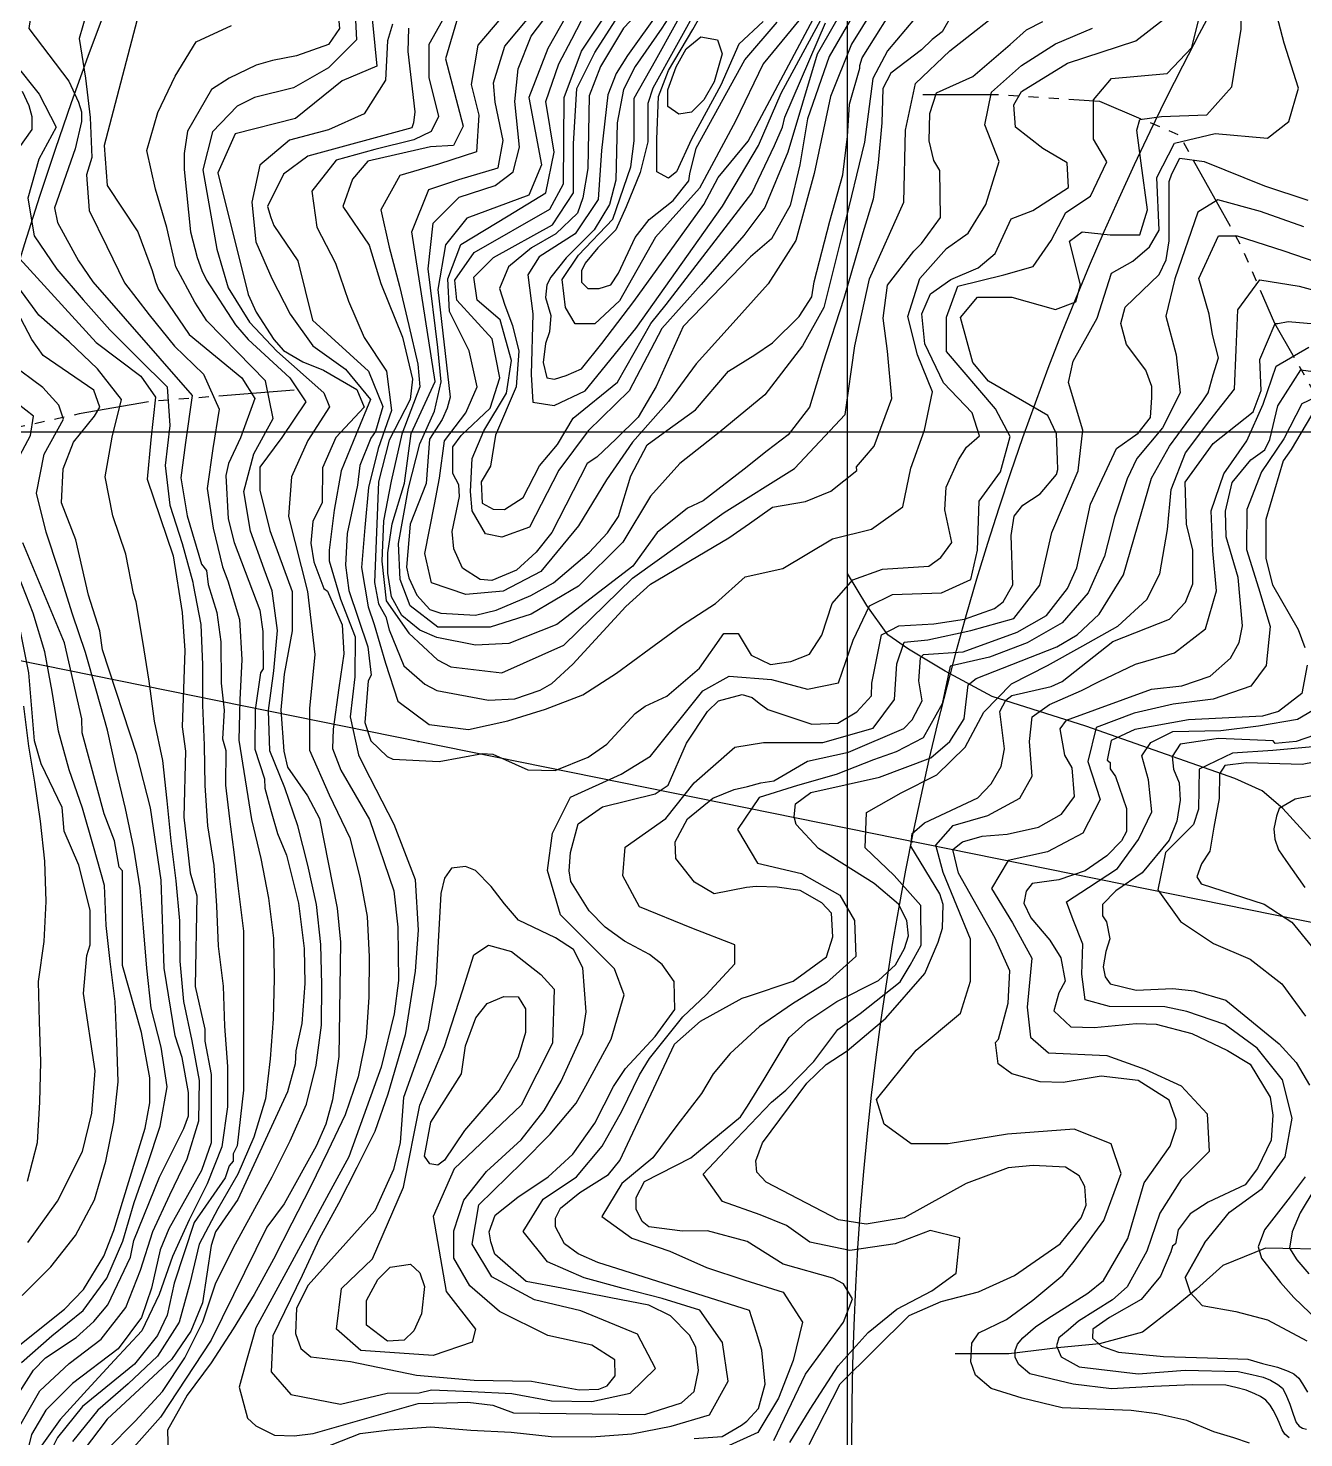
# Model space of a CAD drawing. Header units: millimetres. Extents: x 548366 to 1117317, y 7446967 to 14899125.
# Drawn here: x 550548 to 551813, y 7455417 to 7456815 of the extents above; entities that cross this region are included whole.
import ezdxf

# ---------------------------------------------------------------- set-up
doc = ezdxf.new("R2010")
doc.units = ezdxf.units.MM
doc.header["$MEASUREMENT"] = 0
doc.linetypes.add('RIO_PERIODICO', pattern=[5.8, 3, -0.4, 0.4, -0.4, 0.4, -0.4, 0.4, -0.4])
for name, color, linetype in [('CURVA_INTERMEDIÁRIA', 32, 'Continuous'), ('CURVA_MESTRA', 36, 'Continuous'), ('MALHA_TM', 8, 'Continuous'), ('RADIAIS', 222, 'Continuous'), ('RIO_PERIÓDICO', 4, 'RIO_PERIODICO'), ('RIO_PERMANENTE', 4, 'Continuous')]:
    doc.layers.add(name, color=color, linetype=linetype)

msp = doc.modelspace()

# ---------------------------------------------------------------- linework, layer by layer
at = {"layer": 'CURVA_INTERMEDIÁRIA'}
for points, elevation in [([(550852.1, 7456867.4), (550856.9, 7456815), (550845.8, 7456799.1), (550814, 7456788), (550790.2, 7456783.2), (550774.3, 7456778.5), (550747.3, 7456765.7), (550729.8, 7456754.6), (550706, 7456713.3), (550702.8, 7456691.1), (550702.8, 7456675.2), (550709.1, 7456613.2), (550715.5, 7456587.8), (550720.3, 7456575.1), (550725, 7456565.5), (550753.6, 7456521), (550766.3, 7456506.7), (550807.7, 7456468.6), (550823.5, 7456444.8), (550799.6, 7456409.4), (550777.8, 7456380), (550777.8, 7456357), (550787.8, 7456317), (550809.7, 7456256.7), (550809.7, 7456217.7), (550801.9, 7456174.5), (550798.6, 7456139.3), (550801.6, 7456098.4), (550805.1, 7456082.4), (550825.1, 7456054), (550837, 7456031.6), (550854.5, 7455942.7), (550857.8, 7455909), (550856.2, 7455795.3), (550849.9, 7455752.5), (550843.1, 7455728.4), (550833.6, 7455706.4), (550801.9, 7455649.2), (550784.8, 7455626.3), (550729.5, 7455514.1), (550679.2, 7455437.9), (550612.9, 7455362.9)], 380), ([(550909.2, 7456819.2), (550904.3, 7456802.8), (550902.4, 7456763.9), (550881.4, 7456730.5), (550845.9, 7456714.4), (550807.2, 7456704.3), (550777.9, 7456679.3), (550769.7, 7456642.7), (550773.9, 7456603.5), (550789.8, 7456567.1), (550807.8, 7456531.6), (550830.5, 7456500.4), (550862.9, 7456477), (550887.4, 7456447.2), (550873.4, 7456412.8), (550858.4, 7456376.2), (550851.5, 7456337.2), (550846.5, 7456297.7), (550846.6, 7456287), (550857.9, 7456249), (550872.4, 7456211.7), (550871.9, 7456172.1), (550867.4, 7456132.4), (550875.6, 7456094.6), (550881, 7456083.6), (550910.6, 7456026), (550931.7, 7455970.9), (550934.9, 7455920.6), (550931.7, 7455880.1), (550921.9, 7455816.8), (550904.8, 7455758.2), (550891.7, 7455721), (550873.9, 7455685.2), (550855.7, 7455649.7), (550836.5, 7455614.6), (550819.7, 7455578.4), (550790.6, 7455518.5), (550789, 7455482.8), (550808.4, 7455460.1), (550857.8, 7455450.8), (550904.1, 7455461.7), (550935.9, 7455462), (550947.9, 7455464.8), (550987.8, 7455463.3), (551027.8, 7455461.3), (551066.9, 7455454), (551106.9, 7455453.3), (551145.1, 7455461.4), (551170, 7455486.1), (551152.2, 7455520.1), (551096.1, 7455543.3), (551050, 7455554.2), (551007.9, 7455576.9), (550988.4, 7455609.3), (550994.9, 7455648.2), (551037.6, 7455690), (551065.6, 7455718.5), (551091.4, 7455749), (551101.2, 7455766.2), (551126.2, 7455812.8), (551139.2, 7455856.6), (551129.5, 7455882.5), (551076, 7455936), (551063, 7455979.8), (551067.9, 7456017.1), (551085.7, 7456052.7), (551136, 7456075.4), (551165.1, 7456093.3), (551217, 7456158.1), (551243, 7456172.7), (551285.1, 7456169.5), (551320.8, 7456159.8), (551351.6, 7456166.2), (551366.2, 7456208.4), (551382.4, 7456242.5), (551405.1, 7456253.8), (551453.7, 7456255.4), (551482.9, 7456268.4), (551489.4, 7456297.6), (551491, 7456346.2), (551512.1, 7456375.4), (551521.8, 7456410.3), (551507.3, 7456437.8), (551458.6, 7456494.6), (551458.6, 7456528.6), (551470, 7456559.4), (551515.4, 7456570.8), (551544.5, 7456578.9), (551562.4, 7456604.8), (551577, 7456632.4), (551601.3, 7456648.6), (551617.5, 7456682.7), (551604.5, 7456705.4), (551604.5, 7456744.3), (551622.4, 7456765.4), (551677.5, 7456770.2), (551701.8, 7456796.2), (551716.4, 7456855.3)], 410), ([(550840.1, 7455407.1), (550877.4, 7455421.4), (550906.4, 7455425.1), (550947.2, 7455428), (550987.1, 7455424.9), (551027, 7455422.9), (551066.7, 7455418.6), (551106.7, 7455418.3), (551146.5, 7455421.2), (551185.8, 7455428.9), (551223.6, 7455440.2), (551242.3, 7455473.5), (551236.6, 7455511.8), (551214, 7455543.8), (551176.6, 7455555.4), (551137.9, 7455565.5), (551099.3, 7455575.9), (551063.1, 7455591.8), (551038.8, 7455622), (551058.7, 7455653.8), (551091.9, 7455676.1), (551117.4, 7455706.4), (551136.8, 7455741.3), (551154.2, 7455777.3), (551164.2, 7455793.3), (551197.3, 7455834.7), (551220.4, 7455856.5), (551248.8, 7455887.2), (551248.8, 7455906.1), (551206.2, 7455922.7), (551154.3, 7455944), (551137.7, 7455974.7), (551140.1, 7456003), (551180.2, 7456031.4), (551208.6, 7456066.8), (551248.8, 7456102.3), (551277.1, 7456107), (551336.2, 7456107), (551385.8, 7456121.2), (551407.1, 7456149.5), (551409.5, 7456185), (551416.6, 7456206.3), (551440.2, 7456208.6), (551482.7, 7456218.1), (551525.3, 7456229.9), (551551.3, 7456263), (551563.1, 7456315), (551589.1, 7456376.4), (551593.8, 7456416.6), (551579.6, 7456463.8), (551584.3, 7456485.1), (551608, 7456527.6), (551622.2, 7456572.5), (551643.4, 7456584.4), (551660, 7456598.5), (551669.4, 7456615.1), (551667.1, 7456667.1), (551684.8, 7456701.3), (551724.9, 7456710.8), (551776.9, 7456706.1), (551798.2, 7456722.6), (551807.7, 7456755.7), (551793.5, 7456800.6), (551779.3, 7456854.9)], 390), ([(551435.9, 7456835.1), (551400.2, 7456792.9), (551385.6, 7456765.4), (551377.5, 7456702.1), (551356.5, 7456616.2), (551337, 7456538.4), (551315.9, 7456500.3), (551278.6, 7456451.6), (551233.2, 7456414.3), (551194.3, 7456383.5), (551165.1, 7456351.1), (551137.6, 7456305.7), (551093.8, 7456261.9), (551046.8, 7456234.3), (551006.2, 7456221.4), (550954.4, 7456221.4), (550926.8, 7456242.5), (550917.1, 7456268.4), (550915.4, 7456304.1), (550925.2, 7456359.2), (550936.5, 7456403), (550951.1, 7456435.4), (550957.6, 7456464.6), (550954.4, 7456498.6), (550944.6, 7456576.5), (550949.5, 7456621.9), (550975.4, 7456647.8), (551011.1, 7456659.2), (551028.9, 7456672.9), (551035.4, 7456697.3), (551030.6, 7456742.7), (551033.8, 7456775.1), (551046.8, 7456807.5), (551082.4, 7456854.5)], 470), ([(551131, 7456408.1), (551112, 7456389.9), (551102.4, 7456383.6), (551067.3, 7456315.3), (551051.9, 7456295.7), (551032.3, 7456277.8), (551007.9, 7456267.6), (550996.4, 7456268.4), (550978.7, 7456279.9), (550970.3, 7456299), (550968.6, 7456316.1), (550975.9, 7456351), (550975.2, 7456362.3), (550969, 7456373.6), (550969.2, 7456400), (550977.5, 7456411.4), (551006.3, 7456438.4), (551015.8, 7456468.6), (551008.1, 7456507.1), (550973.2, 7456545.5), (550971.3, 7456565.5), (550990.2, 7456592.9), (551065.3, 7456635.8), (551078.8, 7456660.8), (551079.4, 7456746.7), (551096.6, 7456792.5), (551137.1, 7456853.3)], 500), ([(551379.5, 7456852.1), (551342.3, 7456787.2), (551320.7, 7456725.4), (551313.1, 7456679.8), (551303.6, 7456639.4), (551285.1, 7456606.3), (551264.3, 7456588.4), (551197.7, 7456519.6), (551170.8, 7456459.8), (551153, 7456429.4), (551131, 7456408.1), (551153, 7456429.4)], 500), ([(551277, 7456822.1), (551252.7, 7456799.4), (551234.9, 7456758.9), (551205.7, 7456705.4), (551191.1, 7456672.9), (551183, 7456666.5), (551171.6, 7456672.9), (551171.6, 7456705.4), (551173.2, 7456747.5), (551183, 7456773.5), (551207.3, 7456814), (551230, 7456854.5)], 570), ([(550553.4, 7456846.8), (550548.7, 7456815), (550588.4, 7456762.6), (550597.9, 7456741.9), (550601.1, 7456732.4), (550601.1, 7456722.8), (550594.7, 7456695.8), (550574.1, 7456637), (550577.3, 7456622.7), (550597.9, 7456584.6), (550612.2, 7456563.9), (550710.6, 7456450.9), (550704.2, 7456404.5), (550699.3, 7456369.3), (550705.6, 7456331.7), (550719.9, 7456283.6), (550724.8, 7456277.5), (550726.6, 7456263.5), (550735.1, 7456235.8), (550739.2, 7456206.7), (550739.3, 7456165.7), (550742.5, 7456138.8), (550740.9, 7456110.6), (550744, 7456098.8), (550743.6, 7456064.7), (550747.8, 7456031.2), (550748.8, 7456023.2), (550751.9, 7455998.1), (550756, 7455964.8), (550761.6, 7455919.7), (550761.6, 7455808.6), (550761.6, 7455762), (550755.2, 7455706.7), (550751.4, 7455699), (550751.2, 7455691.7), (550747.3, 7455687.1), (550743.4, 7455675.1), (550712.6, 7455630.7), (550692.9, 7455570.7), (550686, 7455539), (550676.4, 7455518.6), (550653.6, 7455490.4), (550601.9, 7455448.4), (550577.2, 7455417.5), (550566.9, 7455397.2)], 340), ([(550871.7, 7456843.5), (550873.5, 7456803.8), (550846, 7456775.9), (550811.3, 7456756.3), (550772.5, 7456746.6), (550755.3, 7456738), (550730.8, 7456712.4), (550721.3, 7456674.7), (550728.3, 7456635.4), (550735.2, 7456596), (550746.5, 7456557.8), (550767.7, 7456523.9), (550794.8, 7456494.9), (550841.2, 7456453.8), (550846.9, 7456439.9), (550825.5, 7456406.4), (550809.1, 7456370.4), (550806.3, 7456331), (550825.2, 7456256.5), (550832.3, 7456194.1), (550826.9, 7456140.5), (550826.9, 7456099.4), (550846.6, 7456054.8), (550866.9, 7456012.2), (550876.8, 7455973.4), (550884.3, 7455934.3), (550886.1, 7455894.3), (550886, 7455854.3), (550883.2, 7455814.5), (550875.3, 7455775.4), (550862.3, 7455737.7), (550845.3, 7455701.5), (550827.6, 7455665.6), (550809.6, 7455630), (550791.4, 7455594.3), (550772.2, 7455559.3), (550751.2, 7455525.2), (550729.4, 7455491.7), (550705.8, 7455459.5), (550686.4, 7455424.9), (550687.1, 7455387.6)], 390), ([(551464.7, 7456829.5), (551454.5, 7456811.6), (551444.3, 7456804), (551434, 7456793.7), (551403.3, 7456770.7), (551395.4, 7456755.5), (551394.6, 7456721.4), (551391, 7456681.6), (551385.9, 7456645.7), (551375.8, 7456612.4), (551356.9, 7456547.1), (551335.9, 7456483), (551322.8, 7456439.5), (551301.8, 7456412), (551280.7, 7456396.1), (551258.1, 7456378), (551217.5, 7456346.7), (551202, 7456339.3), (551171.9, 7456315.3), (551147.7, 7456281.8), (551072.2, 7456223.9), (551024.7, 7456204.9), (550991.8, 7456203.3), (550953.2, 7456211), (550936.6, 7456218.3), (550918.7, 7456232.8), (550908.3, 7456251.3), (550904.6, 7456274.7), (550904.6, 7456295.1), (550909.1, 7456323.6), (550921.1, 7456364), (550927.8, 7456413.2), (550951.7, 7456464.9), (550928.4, 7456613.2), (550945.5, 7456655.4), (550975, 7456665.3), (551014.2, 7456676.8), (551019, 7456703.8), (551011, 7456741.9), (551009.5, 7456761), (551020.6, 7456797.5), (551058.1, 7456842.2)], 460), ([(551395.4, 7456849.7), (551364.6, 7456799.4), (551343.5, 7456747.5), (551327.3, 7456671.3), (551309.4, 7456604.8), (551281.9, 7456561.9), (551241.3, 7456516.5), (551210.5, 7456482.4), (551183, 7456445.1), (551147.3, 7456404.6), (551121.4, 7456367.3), (551093.8, 7456321.9), (551056.5, 7456276.5), (551019.2, 7456257), (550981.9, 7456253.8), (550947.9, 7456265.1), (550941.4, 7456294.3), (550951.1, 7456343), (550956, 7456368.9), (550960.8, 7456406.2), (550981.9, 7456433.8), (550993.3, 7456459.7), (550985.2, 7456495.4), (550965.7, 7456534.3), (550964.1, 7456566.7), (550977.1, 7456600.8), (551024.1, 7456629.2), (551061.4, 7456651.9), (551069.5, 7456692.4), (551061.4, 7456742.7), (551074.3, 7456780), (551087.3, 7456804.3), (551097, 7456823.7)], 490), ([(551362.9, 7456846.4), (551330.5, 7456789.7), (551301.3, 7456692.4), (551278.6, 7456637.3), (551257.6, 7456609.7), (551215.4, 7456561.1), (551176.5, 7456517.3), (551144.1, 7456455.7), (551103.5, 7456415.9), (551074.3, 7456377), (551045.2, 7456320.3), (551017.6, 7456310.5), (551001.4, 7456313.8), (550988.4, 7456336.5), (550986.8, 7456355.9), (550988.4, 7456388.4), (550999.8, 7456415.9), (551022.5, 7456453.2), (551027.3, 7456485.7), (551016, 7456526.2), (550993.3, 7456545.7), (550990, 7456568.4), (551009.5, 7456587.8), (551067.9, 7456620.2), (551088.9, 7456651.9), (551088.9, 7456700.5), (551092.2, 7456755.6), (551110, 7456791.3), (551136, 7456831.8)], 510), ([(551194.1, 7456843.1), (551176.4, 7456815.3), (551149.8, 7456777.3), (551138.4, 7456754.5), (551132.1, 7456721.6), (551130.8, 7456664.6), (551124.5, 7456640.6), (551109.3, 7456615.3), (551081.4, 7456587.4), (551066.2, 7456568.4), (551062.4, 7456560.8), (551061.1, 7456548.2), (551066.2, 7456530.4), (551064.9, 7456514), (551061.1, 7456502.6), (551058.6, 7456483.6), (551062.4, 7456468.4), (551070, 7456467.1), (551081.4, 7456470.9), (551096.6, 7456477.3), (551116.9, 7456502.6), (551148.5, 7456544.4), (551218.2, 7456640.6), (551232.2, 7456667.2), (551261.9, 7456703.1), (551334.7, 7456839.8)], 540), ([(551214.4, 7456840.6), (551167.5, 7456755.8), (551162.5, 7456740.6), (551162.5, 7456702.6), (551154.9, 7456672.2), (551140.9, 7456638), (551130.8, 7456615.3), (551113.1, 7456597.5), (551100.4, 7456582.3), (551096.6, 7456574.7), (551096.6, 7456563.3), (551102.9, 7456557), (551114.3, 7456557), (551125.7, 7456560.8), (551133.3, 7456572.2), (551149.8, 7456607.7), (551163.7, 7456625.4), (551187.8, 7456644.4), (551203.3, 7456664), (551204.3, 7456671), (551210.6, 7456696.3), (551258.6, 7456783.8), (551290.7, 7456821.3)], 560), ([(550657.7, 7456830.1), (550623.3, 7456699), (550626.5, 7456659.3), (550656.7, 7456613.2), (550671, 7456575.1), (550674.2, 7456563.9), (550677.4, 7456556), (550707.6, 7456511.5), (550760, 7456468.6), (550772.7, 7456447.9), (550758.5, 7456409.1), (550746.6, 7456383.7), (550744.1, 7456371.8), (550746.4, 7456328.8), (550752.2, 7456305.1), (550777.8, 7456238.2), (550780.9, 7456217.1), (550781, 7456179.9), (550778.4, 7456176), (550773.1, 7456139.2), (550773, 7456100.2), (550782.4, 7456070.8), (550782.6, 7456061.5), (550789, 7456038.5), (550795.4, 7456016.7), (550804.3, 7455995.1), (550816, 7455947.5), (550821.7, 7455902.6), (550822.5, 7455867.8), (550819.3, 7455828.3), (550813.4, 7455801.1), (550812.9, 7455788.3), (550805.3, 7455760.4), (550755.9, 7455653.5), (550734, 7455621.4), (550729.4, 7455608), (550720.8, 7455551.2), (550709.3, 7455523.2), (550690.1, 7455494.9), (550626.4, 7455435.9), (550602.5, 7455404.4)], 360), ([(550964.6, 7456833.3), (550945.4, 7456799.2), (550945.3, 7456766.5), (550954.8, 7456727.6), (550947.6, 7456712.9), (550930.5, 7456704.5), (550891.7, 7456695), (550853.4, 7456684.3), (550829.3, 7456653.5), (550834.3, 7456617.9), (550852.8, 7456582.4), (550865.6, 7456544.6), (550881.4, 7456508.4), (550903.3, 7456475), (550908.4, 7456436), (550895.2, 7456398.4), (550885.6, 7456359.8), (550881.9, 7456320), (550878.6, 7456280.3), (550885.1, 7456241.3), (550891.1, 7456223.8), (550902.4, 7456185.5), (550914.5, 7456147.8), (550945.8, 7456124.7), (550984.8, 7456119.8), (551023.7, 7456128.5), (551061.2, 7456139.9), (551098.1, 7456154.3), (551131.6, 7456175.7), (551163.7, 7456199.4), (551195.9, 7456223), (551229.5, 7456244.6), (551259, 7456271.2), (551296.3, 7456279.5), (551345.5, 7456308.8), (551384.2, 7456318.4), (551415.4, 7456340.6), (551423.2, 7456379), (551436.9, 7456416.5), (551444.8, 7456454.7), (551429.8, 7456491.3), (551420.3, 7456529.5), (551432.3, 7456567.1), (551458.7, 7456596.8), (551480, 7456611.9), (551497.5, 7456640.5), (551510.8, 7456683), (551496.7, 7456719.6), (551503.3, 7456752), (551533.1, 7456778.2), (551566.7, 7456799.8), (551603.3, 7456815.4)], 430), ([(550974.5, 7456827.7), (550961.8, 7456784.8), (550979.3, 7456718.1), (550969.7, 7456699), (550946.9, 7456697.5), (550884.9, 7456683.3), (550869.6, 7456665.6), (550860.1, 7456638.6), (550886.3, 7456600.1), (550897.7, 7456562.1), (550919.2, 7456508.9), (550929.3, 7456467.1), (550926.8, 7456446.9), (550906.1, 7456406.8), (550895.5, 7456365.4), (550891.5, 7456265.4), (550895.4, 7456244.3), (550902.6, 7456231.5), (550905.9, 7456218.7), (550920.6, 7456182.9), (550941.4, 7456164.6), (550953.3, 7456158.6), (551004.5, 7456148.8), (551030.5, 7456150.3), (551055.8, 7456158.9), (551067.4, 7456165.4), (551088.2, 7456184.6), (551140.8, 7456241.9), (551165.1, 7456263.9), (551242.8, 7456309.9), (551254.8, 7456318), (551263.2, 7456324), (551286.1, 7456340.1), (551318.7, 7456345.9), (551344, 7456356.2), (551369.8, 7456376.5), (551369.4, 7456380.1), (551377.5, 7456389.4), (551387.1, 7456400.9), (551404.3, 7456448), (551400, 7456495), (551395.7, 7456527.8), (551400, 7456560.5), (551426.4, 7456594.2), (551434, 7456601.8), (551452.7, 7456627.7), (551452, 7456674.2), (551446.1, 7456684.2), (551441.4, 7456703.5), (551442.1, 7456730.7), (551448.7, 7456751.3), (551484.7, 7456767.3), (551521.9, 7456799.2), (551537.9, 7456813.8), (551554.3, 7456821.9)], 440), ([(551087.3, 7456837.1), (551063.2, 7456795.3), (551044.4, 7456746.7), (551057.1, 7456679.9), (551044.4, 7456649.7), (550983.1, 7456626.8), (550961.8, 7456600.5), (550954.4, 7456556.2), (550966.6, 7456449.5), (550963.4, 7456438.4), (550958.6, 7456427.3), (550946, 7456407.6), (550942.7, 7456363.7), (550926.8, 7456323.5), (550923.3, 7456280.7), (550925.7, 7456270.1), (550933.6, 7456253), (550946.2, 7456238.9), (550957.4, 7456235.2), (550991.7, 7456233), (551012.2, 7456238.1), (551046.6, 7456252.8), (551068.9, 7456265.3), (551104.5, 7456295.3), (551122.5, 7456314.8), (551133.3, 7456330.9), (551145.7, 7456371.4), (551161.7, 7456402.1), (551181.2, 7456416.2), (551209.8, 7456436.8), (551242.5, 7456475), (551268.6, 7456491.5), (551286.1, 7456503.4), (551312.6, 7456529.4), (551325.1, 7456548.8), (551327.5, 7456563.8), (551343, 7456624), (551355.9, 7456669.8), (551360.4, 7456708), (551362.4, 7456740), (551372.7, 7456775.8), (551372.7, 7456778.4), (551375.2, 7456786), (551400.8, 7456827)], 480), ([(551157.4, 7456835.6), (551138.4, 7456815.3), (551115.6, 7456777.3), (551104.2, 7456748.2), (551102.9, 7456676), (551097.9, 7456646.9), (551092.8, 7456631.7), (551071.2, 7456611.5), (551047.2, 7456597.5), (551024.4, 7456578.5), (551015.5, 7456557), (551020.6, 7456540.6), (551028.2, 7456520.3), (551034.5, 7456495), (551032, 7456459.5), (551011.5, 7456411.7), (551006.6, 7456380.8), (550997.2, 7456365.5), (550998.2, 7456344.3), (551009, 7456338.3), (551020.4, 7456338), (551038.9, 7456350), (551055.1, 7456381.2), (551072.8, 7456402.4), (551088.6, 7456428.5), (551132.4, 7456464.2), (551165.5, 7456522.3), (551180.7, 7456541.1), (551265.7, 7456651.8), (551288.2, 7456699.1), (551295.9, 7456717), (551298.5, 7456727.2), (551338.6, 7456820.5)], 520), ([(551174.9, 7456833.5), (551142.4, 7456788.1), (551131.1, 7456770.2), (551123, 7456749.1), (551116.5, 7456694), (551113.3, 7456645.4), (551090.6, 7456611.3), (551054.9, 7456588.6), (551043.5, 7456570.8), (551048.4, 7456531.9), (551046.8, 7456471.9), (551048.4, 7456444.3), (551069.5, 7456441.1), (551100.3, 7456455.7), (551150.5, 7456517.3), (551236.5, 7456638.9), (551272.1, 7456698.9), (551294.8, 7456750.8), (551340.2, 7456835.1)], 530), ([(550626.1, 7455405.4), (550654.3, 7455433.8), (550681.2, 7455463.3), (550703.3, 7455496.5), (550721.3, 7455532.2), (550733.8, 7455570.1), (550751.6, 7455605.9), (550770.8, 7455641), (550790, 7455676), (550808, 7455711.7), (550824.1, 7455748.2), (550833.8, 7455786.9), (550838.9, 7455826.6), (550839.4, 7455866.6), (550838.2, 7455906.5), (550833.9, 7455946.3), (550825.3, 7455985.3), (550815.6, 7456024.1), (550802.6, 7456061.8), (550787.8, 7456098.6), (550786.4, 7456138.6), (550791.6, 7456178.1), (550795.3, 7456217.9), (550790, 7456257.3), (550782.1, 7456278.8), (550768.7, 7456316.5), (550761.8, 7456355.7), (550771.9, 7456393.3), (550791.1, 7456428.1), (550783.4, 7456465.6), (550755.5, 7456494.1), (550725.2, 7456524.9), (550713.5, 7456543.5), (550694.6, 7456578.6), (550685.7, 7456617.5), (550674.3, 7456655.8), (550665.6, 7456694), (550676.8, 7456731.8), (550693.9, 7456767.8), (550714.7, 7456801.7), (550749.8, 7456818)], 370), ([(550925.3, 7456815.3), (550924.5, 7456792.1), (550931.6, 7456732.4), (550930, 7456721.3), (550928.4, 7456716.5), (550825.5, 7456688.5), (550801.3, 7456670.4), (550785.4, 7456638.6), (550788.6, 7456627.5), (550791.8, 7456619.6), (550815.6, 7456584.6), (550829.9, 7456525.8), (550885.5, 7456475), (550899.8, 7456440), (550892.6, 7456415.2), (550887.9, 7456408.6), (550877.1, 7456381.7), (550874.5, 7456362.2), (550864.3, 7456314.3), (550862.7, 7456282.6), (550865.9, 7456257.5), (550885, 7456201.6), (550888.2, 7456173.7), (550885.1, 7456167.9), (550882, 7456126.7), (550887.9, 7456108.6), (550904, 7456093), (550909.7, 7456090.2), (550955.6, 7456087.9), (550998.5, 7456095.9), (551008.9, 7456095.2), (551043.6, 7456079.9), (551070.6, 7456079), (551103.3, 7456092.2), (551121.8, 7456105.2), (551150, 7456135.5), (551159.8, 7456142.8), (551181.3, 7456152.8), (551213.8, 7456180.7), (551238, 7456214.9), (551252.1, 7456215), (551264.9, 7456193.4), (551284.2, 7456184.2), (551304.4, 7456187.3), (551322.7, 7456194.6), (551335.2, 7456213.4), (551345.4, 7456244.8), (551365.8, 7456268.3), (551395.3, 7456278.9), (551441.3, 7456281.6), (551453, 7456290.5), (551464, 7456305.1), (551456.9, 7456337.6), (551458.2, 7456360.2), (551470.4, 7456387.3), (551478.6, 7456399.8), (551491.3, 7456410.9), (551484.2, 7456433.7), (551455.6, 7456463.7), (551437.1, 7456502.1), (551434.2, 7456532), (551442.8, 7456552), (551462.8, 7456566.2), (551489.9, 7456577.6), (551507, 7456591.9), (551522.7, 7456626.1), (551544.1, 7456634.6), (551579.7, 7456657.4), (551578.3, 7456681.6), (551554.1, 7456695.9), (551527, 7456717.3), (551525.5, 7456739.3), (551532.9, 7456752.6), (551578.5, 7456780.5), (551646.3, 7456802.6), (551672.8, 7456823.2)], 420), ([(550534.3, 7456780.9), (550559.1, 7456749.8), (550575.9, 7456717.1), (550558.5, 7456685.4), (550547.9, 7456646.8), (550554.1, 7456609.2), (550576.5, 7456576.3), (550602.5, 7456545.9), (550629.2, 7456516), (550657.4, 7456487.8), (550685.8, 7456459.6), (550688.7, 7456421.4), (550683.9, 7456381.7), (550688.7, 7456342.4), (550700.7, 7456304.2), (550711.3, 7456265.8), (550711.7, 7456263.1), (550719.2, 7456223.9), (550721.1, 7456184), (550721.1, 7456144), (550722.6, 7456104.1), (550723.3, 7456064.1), (550726, 7456024.3), (550732.1, 7455984.8), (550734.9, 7455945), (550736.5, 7455905), (550741.3, 7455865.3), (550742.8, 7455825.4), (550745.6, 7455785.5), (550745.6, 7455745.5), (550740.1, 7455706), (550725.6, 7455669.1), (550707.7, 7455633.4), (550691.1, 7455597.1), (550678, 7455559.3), (550660.7, 7455523.4), (550633.7, 7455494.3), (550606.5, 7455465), (550579.8, 7455435.3), (550561.8, 7455410.1)], 330), ([(550542.3, 7456753), (550548.7, 7456738.7), (550551.8, 7456727.6), (550551.8, 7456714.9), (550520.1, 7456670.4)], 320), ([(551208.6, 7455416.6), (551236.3, 7455418.7), (551255.5, 7455429.7), (551260.8, 7455433.7), (551272.2, 7455446.4), (551279, 7455470.4), (551275.5, 7455504.1), (551270.3, 7455521.7), (551263.3, 7455543.4), (551112.8, 7455591.1), (551093.6, 7455599.9), (551080, 7455609.5), (551070.9, 7455626.6), (551070.9, 7455635), (551075.8, 7455645), (551095.1, 7455660.4), (551123.4, 7455678.4), (551134.9, 7455692.3), (551188.8, 7455807.7), (551214.7, 7455830.4), (551255.9, 7455853.2), (551261.5, 7455854.9), (551306.6, 7455870.2), (551339.7, 7455894.2), (551346.1, 7455914.2), (551344.5, 7455937.5), (551335, 7455947.9), (551313.6, 7455960.1), (551290.7, 7455963.4), (551270, 7455964.2), (551260.5, 7455962.9), (551228.2, 7455956.8), (551208.9, 7455968.3), (551190.4, 7455991.9), (551189.6, 7456008.5), (551201.7, 7456031.3), (551227, 7456051.8), (551248, 7456060.4), (551261.5, 7456063.1), (551274.4, 7456066.8), (551287.6, 7456069), (551320.8, 7456088.4), (551361.5, 7456097.4), (551416.3, 7456120.7), (551424.6, 7456129.4), (551434.4, 7456148.2), (551431.2, 7456168.1), (551432.9, 7456190.9), (551435.9, 7456194.2), (551475.1, 7456196.9), (551528.7, 7456216.4), (551557.7, 7456232.7), (551578.5, 7456259.6), (551588, 7456280), (551601.3, 7456343.3), (551627.3, 7456398.6), (551648.8, 7456413.7), (551660.8, 7456429.3), (551662.1, 7456449), (551662.2, 7456460), (551656.2, 7456476.2), (551637.1, 7456501.7), (551631.6, 7456522.3), (551635.7, 7456538.6), (551669.4, 7456571.1), (551676.5, 7456585.5), (551679.6, 7456604.4), (551679.6, 7456663.2), (551682.2, 7456670.9), (551689.9, 7456686.3), (551714.1, 7456683.1), (551774, 7456658.8), (551816.8, 7456644.6)], 380), ([(551813, 7456618.3), (551770.1, 7456633.5), (551727.6, 7456645.1), (551708, 7456632.9), (551685.2, 7456566.6), (551676.1, 7456529.6), (551686.4, 7456491.5), (551690.3, 7456453.8), (551672.9, 7456418.9), (551647.5, 7456388.5), (551637.7, 7456368.3), (551625.1, 7456330.5), (551615.3, 7456291.7), (551599.2, 7456255.4), (551573.3, 7456225.5), (551538.7, 7456205.7), (551501.3, 7456191.6), (551462.4, 7456182.5), (551454.5, 7456145.1), (551435.5, 7456111.5), (551408.9, 7456097.6), (551386.2, 7456089.6), (551349.2, 7456075), (551310.9, 7456064.2), (551273, 7456052.4), (551251.3, 7456020.5), (551271.3, 7455987.1), (551314.9, 7455977.1), (551353, 7455955.6), (551367.3, 7455930.4), (551368.8, 7455894.6), (551339.8, 7455868.5), (551305.9, 7455847.6), (551273.4, 7455825.2), (551244.2, 7455798.3), (551227.2, 7455778.4), (551215.6, 7455758.8), (551191.2, 7455727.1), (551167.4, 7455695), (551136.9, 7455669.5), (551116.8, 7455636.9), (551146.7, 7455615.3), (551184.2, 7455602.4), (551220.7, 7455586.2), (551258.6, 7455573.6), (551296.8, 7455561.6), (551316, 7455531.8), (551306.6, 7455493.9), (551292.2, 7455456.6), (551271.6, 7455422.4), (551236, 7455406.3)], 370), ([(551287.3, 7455414.7), (551318.8, 7455480.3), (551356.6, 7455531.8), (551365.6, 7455555), (551356.4, 7455569.9), (551345.8, 7455575.5), (551296.8, 7455589.5), (551260.9, 7455612), (551221.7, 7455622.5), (551196.8, 7455622.1), (551163.5, 7455626.6), (551156.8, 7455631.7), (551151, 7455644.2), (551151.1, 7455655.5), (551159.1, 7455671.4), (551205.3, 7455694.8), (551254.4, 7455735.5), (551261.3, 7455746.1), (551278, 7455773), (551302.8, 7455814.3), (551321, 7455830.9), (551350, 7455849.9), (551391.2, 7455870.7), (551408.2, 7455886.3), (551416.9, 7455902.7), (551420.9, 7455915.2), (551419.4, 7455930.3), (551411.2, 7455946.4), (551386.9, 7455966.9), (551331.9, 7456001.7), (551309.5, 7456025.6), (551307.5, 7456033.1), (551309, 7456046.1), (551324.3, 7456057.4), (551392.1, 7456072.4), (551443.2, 7456091.5), (551462.1, 7456107.8), (551476.2, 7456130.2), (551480, 7456164.2), (551488.2, 7456170.5), (551568.2, 7456201.9), (551588.1, 7456213.7), (551610.1, 7456234.3), (551634.2, 7456273), (551662, 7456368.9), (551679.7, 7456400.8), (551712.9, 7456445.8), (551718, 7456453.5), (551723.1, 7456471.4), (551728.5, 7456488.3), (551722.4, 7456511.4), (551719.2, 7456531.7), (551708.9, 7456566.9), (551728.3, 7456609.5), (551746.9, 7456609.2), (551793.3, 7456594.4), (551824.8, 7456583.5)], 360), ([(550532.8, 7456594.1), (550615.4, 7456503.6), (550659.9, 7456470.2), (550674.2, 7456449.5), (550669.6, 7456407), (550666, 7456368.1), (550691.9, 7456291.9), (550700.8, 7456235.8), (550703.3, 7456198), (550700.9, 7456122.5), (550704.1, 7456098.2), (550702.5, 7456032.8), (550708.8, 7455977.6), (550715.2, 7455954.9), (550713.7, 7455865), (550723.1, 7455822.5), (550723.3, 7455810.5), (550729.6, 7455777.7), (550729.6, 7455709.9), (550719.9, 7455682.4), (550687.7, 7455624.5), (550679.1, 7455603.8), (550670.3, 7455565.6), (550660.6, 7455536.6), (550637.4, 7455505.5), (550592.1, 7455471.3), (550565.6, 7455444.8), (550551.5, 7455420.4), (550537.9, 7455364.8)], 320), ([(550539.9, 7455429.2), (550559.7, 7455463.7), (550588.6, 7455491.1), (550620.4, 7455515.1), (550644.8, 7455546.6), (550659.6, 7455583.7), (550671.6, 7455621.8), (550688.5, 7455658.1), (550705.9, 7455694.1), (550717.3, 7455731.8), (550717.9, 7455771.7), (550710.8, 7455811), (550702.4, 7455850.1), (550698.7, 7455889.9), (550698.5, 7455929.9), (550695, 7455969.7), (550689.9, 7456009.3), (550685.9, 7456049.1), (550681.7, 7456088.9), (550673.5, 7456127.9), (550668, 7456167.6), (550661.9, 7456207), (550655.2, 7456246.3), (550652.5, 7456254.5), (550644.9, 7456293.8), (550632.2, 7456331.7), (550624.3, 7456370.4), (550631.5, 7456409.6), (550640.7, 7456447.1), (550616.8, 7456477.5), (550588.7, 7456504.2), (550558.7, 7456530.6), (550535.1, 7456562.8)], 310), ([(550534.3, 7456380.9), (550550.4, 7456411.4), (550553.4, 7456430.5), (550400.9, 7456549.6)], 280), ([(551322.6, 7455410.7), (551353.3, 7455470.9), (551421.5, 7455538.5), (551453.5, 7455552.5), (551490.5, 7455562.2), (551526, 7455578.1), (551571.3, 7455609.7), (551592.3, 7455635.5), (551597.2, 7455648.1), (551595.7, 7455666.5), (551590.3, 7455677), (551576.6, 7455685.6), (551544.6, 7455687.3), (551519.8, 7455685), (551478.1, 7455669.5), (551416.6, 7455635.4), (551379.1, 7455629.2), (551351.6, 7455633.3), (551279.8, 7455670.9), (551270.7, 7455680.8), (551269.5, 7455692), (551276.1, 7455709.8), (551320.3, 7455769.1), (551339.2, 7455787.4), (551360.3, 7455801), (551398.4, 7455833.6), (551437.3, 7455877.8), (551450.5, 7455908.8), (551454.7, 7455922.6), (551455.5, 7455946.2), (551452.1, 7455956.9), (551423.3, 7456004), (551424.7, 7456016.7), (551436.7, 7456027.2), (551489.8, 7456051.9), (551503.1, 7456066), (551512.9, 7456082.9), (551516.3, 7456100.6), (551511.7, 7456137.7), (551517.5, 7456148.8), (551523.6, 7456153.6), (551562.4, 7456162.5), (551573.4, 7456167.5), (551623.7, 7456207.1), (551679.7, 7456229.2), (551695.7, 7456246.2), (551702.9, 7456264.2), (551702.9, 7456297.6), (551696.6, 7456323.5), (551695.3, 7456364.9), (551723.1, 7456403.5), (551762.8, 7456434.9), (551770.5, 7456456), (551769.2, 7456486.7), (551784.5, 7456522.5), (551787.1, 7456522.5), (551797.3, 7456524.5), (551831.6, 7456521.3)], 340), ([(551759.1, 7455411.9), (551743.6, 7455417.4), (551723.8, 7455423.1), (551696.8, 7455434.4), (551667.1, 7455440.9), (551641.6, 7455444.4), (551573.2, 7455447), (551533.8, 7455456.6), (551503.1, 7455466.3), (551487.3, 7455479.4), (551482.9, 7455492.6), (551483.8, 7455511), (551490.8, 7455521.5), (551518, 7455534.6), (551544.3, 7455553.9), (551574.1, 7455578.5), (551585.2, 7455592.5), (551614.6, 7455632.8), (551631.7, 7455679.4), (551621.9, 7455708.7), (551585.2, 7455723.4), (551519.1, 7455718.5), (551460.3, 7455708.7), (551423.6, 7455708.7), (551396.7, 7455728.3), (551389.3, 7455752.8), (551428.5, 7455801.8), (551472.6, 7455838.5), (551482.4, 7455870.3), (551482.4, 7455911.9), (551455.4, 7455978), (551448.1, 7456004.9), (551465.2, 7456024.5), (551499.5, 7456034.3), (551531.3, 7456051.5), (551543.6, 7456073.5), (551541.1, 7456107.8), (551543.6, 7456132.2), (551560.7, 7456144.5), (551592.5, 7456158.3), (551610.1, 7456167.5), (551646.1, 7456184.7), (551684.6, 7456195.7), (551715.6, 7456219.7), (551726.5, 7456257.3), (551722.6, 7456297), (551721.1, 7456336.5), (551733.6, 7456373.4), (551756.3, 7456406.1), (551772.6, 7456442.4), (551785.7, 7456480.1), (551818, 7456499.1)], 330), ([(550541.6, 7455491.9), (550571.7, 7455518.3), (550602.6, 7455543.4), (550626, 7455575.6), (550642, 7455612.3), (550653.3, 7455650.7), (550666.5, 7455688.4), (550679.1, 7455726.3), (550685.8, 7455765.4), (550680.1, 7455804.8), (550670.1, 7455843.5), (550665.7, 7455883.1), (550662.5, 7455923), (550659, 7455962.8), (550652.8, 7456002.2), (550644.7, 7456041.3), (550635.3, 7456080.2), (550626.6, 7456119.2), (550615.9, 7456157.7), (550605, 7456196.2), (550592.1, 7456234), (550580, 7456272.1), (550578.4, 7456277.6), (550566, 7456315.6), (550556.4, 7456354), (550563.9, 7456392.8), (550583, 7456427.6), (550578.6, 7456441.4), (550562.7, 7456459), (550530.5, 7456482.7)], 290), ([(551798.3, 7455417.1), (551794.1, 7455421), (551791.4, 7455425.3), (551788.5, 7455432.5), (551785.8, 7455438.5), (551782.6, 7455444.6), (551779.6, 7455449.5), (551775.4, 7455454.5), (551770, 7455458.3), (551764.3, 7455461), (551755.8, 7455464.4), (551745.7, 7455467.2), (551735.5, 7455469.5), (551702.2, 7455469.7), (551664.1, 7455468.2), (551622.2, 7455465.8), (551584.1, 7455470.5), (551541.4, 7455480.6), (551530.5, 7455489.9), (551526.6, 7455496.9), (551526.6, 7455503.9), (551528.9, 7455510.1), (551534.4, 7455516.3), (551546.8, 7455527.2), (551559.2, 7455535.7), (551598.9, 7455560.7), (551614.4, 7455573.2), (551638.3, 7455615.1), (551654.7, 7455670.2), (551680.3, 7455706.5), (551686.4, 7455724.3), (551686.4, 7455732.7), (551679.3, 7455752.3), (551648.7, 7455771.5), (551612.1, 7455775.9), (551574.2, 7455769.8), (551551.5, 7455770.3), (551523.4, 7455778.1), (551509.9, 7455788.3), (551507.1, 7455809.3), (551510.2, 7455812.7), (551519.9, 7455848.3), (551521.5, 7455880.4), (551506.9, 7455912.9), (551470.6, 7455977.4), (551465.1, 7456000.9), (551474.6, 7456008.4), (551494, 7456014.1), (551518.8, 7456015.8), (551549.8, 7456022.8), (551572.7, 7456035.8), (551585.6, 7456053.3), (551583.2, 7456081.8), (551576, 7456094.2), (551571.4, 7456120.4), (551577.7, 7456129.1), (551661.8, 7456159.6), (551692.1, 7456163.2), (551720.1, 7456172.6), (551740.2, 7456190.4), (551748.9, 7456206.2), (551752, 7456222.6), (551747.9, 7456270.6), (551735.9, 7456310.9), (551735.2, 7456336.4), (551741.8, 7456364.8), (551760.4, 7456387.2), (551774.3, 7456397.2), (551779.4, 7456407.4), (551787.1, 7456440.7), (551810.1, 7456476.5), (551846.8, 7456471.5)], 320), ([(551844.5, 7456458.6), (551810.9, 7456442.6), (551793.1, 7456407.9), (551770.9, 7456375.2), (551756.6, 7456338.1), (551756.1, 7456298.3), (551767.9, 7456260.1), (551779.5, 7456221.8), (551775.7, 7456183.1), (551760.3, 7456162.7), (551723.2, 7456149.9), (551683.5, 7456144.9), (551644.6, 7456135.8), (551607.2, 7456121.8), (551598.9, 7456088), (551611.1, 7456050.3), (551594, 7456016.8), (551558.9, 7455998.3), (551519.9, 7455989.8), (551503.2, 7455961.9), (551524.2, 7455928), (551543.2, 7455893), (551538.8, 7455844.4), (551542.1, 7455814.6), (551559.8, 7455799.1), (551617.7, 7455796.3), (551655.3, 7455782.9), (551691.5, 7455766.2), (551717, 7455738.7), (551719.1, 7455701.3), (551691.5, 7455673.3), (551670.2, 7455640.1), (551657.4, 7455602.3), (551637.8, 7455567.1), (551623.2, 7455554.2), (551589.4, 7455533.1), (551579.4, 7455524.1), (551570.1, 7455516.3), (551567.8, 7455508.5), (551572.5, 7455497.7), (551590.3, 7455487.6), (551648.6, 7455480.6), (551695.2, 7455484.5), (551747.9, 7455483.2), (551761.4, 7455480.1), (551772.6, 7455477.3), (551780, 7455474.4), (551787.2, 7455470.3), (551791.7, 7455466.4), (551795.2, 7455460.1), (551799.1, 7455450.7), (551802.4, 7455440.8), (551805.3, 7455432.3), (551808.2, 7455428.8), (551811.8, 7455426.9), (551815.5, 7455425.9)], 310), ([(550504.7, 7455481.7), (550584, 7455545), (550603, 7455564.2), (550623, 7455597.4), (550633.1, 7455622.8), (550664, 7455724.5), (550668.7, 7455749.5), (550668.7, 7455774.2), (550660.6, 7455819.3), (550641.6, 7455885.8), (550641.5, 7455979.5), (550638.4, 7455983.2), (550633.6, 7456009.2), (550623.6, 7456036), (550601.5, 7456116.4), (550601.3, 7456130.2), (550584, 7456205.8), (550542.9, 7456304.8)], 280), ([(550542, 7455558.5), (550570.4, 7455586.7), (550595.1, 7455617.9), (550613.7, 7455653.2), (550625, 7455691.6), (550633, 7455730.8), (550637.3, 7455770.3), (550636, 7455810.2), (550634.4, 7455850.1), (550629.5, 7455889.8), (550625.5, 7455925.3), (550623.8, 7455965.2), (550612.8, 7456003.6), (550601.9, 7456041.9), (550588.7, 7456079.6), (550578, 7456118), (550571.8, 7456157.5), (550564.7, 7456196.8), (550552.9, 7456235.1), (550538.4, 7456272.3)], 270), ([(550547.7, 7455611.1), (550577.3, 7455651.9), (550601.8, 7455701.2), (550611.2, 7455739.2), (550614.4, 7455781.3), (550603, 7455857.8), (550606.3, 7455895.7), (550609.4, 7455906.3), (550609.4, 7455940.5), (550598.3, 7455985.1), (550583.9, 7456018.8), (550581.9, 7456042.4), (550560.9, 7456085.7), (550554.3, 7456108.5), (550548.6, 7456176), (550539.9, 7456220.6)], 260), ([(551695.4, 7455576.3), (551714.8, 7455611.1), (551739.2, 7455641.1), (551771.7, 7455664.4), (551794.3, 7455696), (551801.4, 7455734.2), (551791.7, 7455772.4), (551766.8, 7455803.7), (551734.5, 7455827.2), (551696.9, 7455840.1), (551675.1, 7455844.7), (551620.4, 7455845.2), (551596.2, 7455851.8), (551592.9, 7455877.2), (551594, 7455906.9), (551584.1, 7455931.1), (551577.5, 7455948.8), (551599.5, 7455963.1), (551628.1, 7455981.8), (551649.1, 7456010.5), (551662.3, 7456038), (551659, 7456069.9), (551652.4, 7456093.6), (551661.2, 7456106.8), (551683.2, 7456117.8), (551730.6, 7456118.9), (551768, 7456123.4), (551806.6, 7456130), (551833, 7456145.4)], 290), ([(551841.8, 7456120.4), (551805.5, 7456107.7), (551784.6, 7456106), (551782.5, 7456108.4), (551728.5, 7456110.9), (551690.3, 7456105.2), (551682.3, 7456093.1), (551683.8, 7456080.4), (551689.5, 7456066.8), (551690.3, 7456049.8), (551687, 7456028.8), (551679.3, 7456010), (551652.6, 7455977.5), (551626.4, 7455959.9), (551613.2, 7455946.1), (551613.2, 7455935), (551617.3, 7455929), (551620.6, 7455912.3), (551616.7, 7455899.5), (551614, 7455884.4), (551616.1, 7455874.6), (551621.1, 7455867.6), (551646.7, 7455861.3), (551683.2, 7455862.9), (551704.3, 7455860.5), (551735.7, 7455851.4), (551788.6, 7455808.1), (551805.5, 7455789.6), (551818.7, 7455766.9)], 280), ([(551821.9, 7456102.5), (551782.1, 7456098.9), (551742.2, 7456096.4), (551709.2, 7456080.5), (551708.5, 7456040.6), (551703.7, 7456025.7), (551675.7, 7455997.7), (551668.2, 7455960.8), (551690.6, 7455929.2), (551723.4, 7455907.4), (551759.9, 7455892), (551791.3, 7455867.6), (551814.7, 7455835.4)], 270), ([(551850.2, 7456092.5), (551811.2, 7456085.2), (551756.2, 7456086.7), (551734.7, 7456084.2), (551729.5, 7456075.9), (551729, 7456051.3), (551723.8, 7456023), (551719.7, 7455999), (551711.4, 7455986.5), (551706.9, 7455973.6), (551711.1, 7455966.8), (551773.8, 7455946.4), (551801, 7455928.8), (551820.2, 7455905.3)], 260), ([(551814.4, 7455676.1), (551799.4, 7455656.3), (551774.1, 7455623.5), (551767.7, 7455606.8), (551771.1, 7455595.4), (551789.7, 7455571.2), (551803, 7455556.5), (551834.5, 7455526.4)], 280), ([(551824, 7455664.6), (551809.2, 7455640.5), (551801.4, 7455621.6), (551798.8, 7455605.3), (551805.9, 7455593.9), (551817.9, 7455579.9)], 270), ([(551714.8, 7455611.1), (551695.4, 7455576.3), (551700.3, 7455561.5), (551712.3, 7455548.4), (551745.6, 7455542.4), (551776.8, 7455534.3), (551815.9, 7455513.6)], 290)]:
    msp.add_lwpolyline(points, dxfattribs=dict(at, elevation=elevation))
for points, elevation in [([(551182.2, 7456754.1), (551190.5, 7456777), (551200.6, 7456794.9), (551215, 7456806.7), (551231.7, 7456803.6), (551236.3, 7456790), (551228.2, 7456762.2), (551218.1, 7456744.4), (551205.7, 7456731.9), (551193.2, 7456730), (551182.2, 7456737.7)], 580), ([(550917, 7455710.2), (550910.4, 7455683.5), (550891.8, 7455642.3), (550825.8, 7455568.8), (550814.2, 7455545.8), (550813, 7455520.7), (550818.5, 7455506), (550828.4, 7455497.5), (550867.6, 7455492.8), (550933.1, 7455479.5), (550990.4, 7455474.5), (551047.1, 7455473.5), (551094.3, 7455464.8), (551113.8, 7455465.5), (551122.1, 7455468.8), (551130.1, 7455478.7), (551129.7, 7455494.5), (551107.1, 7455509), (551063.5, 7455518.9), (551015.4, 7455542.4), (550985.9, 7455567.9), (550970, 7455595.6), (550970.1, 7455622.4), (550980, 7455652.8), (551002.4, 7455681.4), (551037, 7455712.8), (551059.6, 7455741.8), (551076.6, 7455771), (551097.9, 7455818.1), (551101.3, 7455839.9), (551098.1, 7455883.3), (551088.8, 7455901.6), (551071.1, 7455913.1), (551034.3, 7455930.7), (551020.3, 7455946.7), (551007.3, 7455964), (550991.5, 7455979.8), (550981.6, 7455983.8), (550967.8, 7455982.3), (550960.9, 7455972.3), (550957.3, 7455957.2), (550952.4, 7455867.5), (550944.4, 7455822.3), (550920.3, 7455754.9)], 420), ([(550889.5, 7455594.7), (550920.3, 7455666), (550936.5, 7455747.1), (550960.8, 7455805.5), (550978.7, 7455860.6), (550990, 7455896.3), (551004.6, 7455906), (551027.3, 7455899.5), (551056.5, 7455876.8), (551069.5, 7455862.2), (551067.9, 7455808.7), (551037, 7455747.1), (550970.6, 7455683.9), (550949.5, 7455636.8), (550962.5, 7455562.3), (550991.6, 7455525), (550988.4, 7455512), (550949.5, 7455499), (550878.1, 7455503.9), (550853.8, 7455525), (550858.7, 7455565.5)], 430), ([(551019.8, 7455855), (551034.1, 7455854.6), (551041.2, 7455842.7), (551041.3, 7455819.3), (551034, 7455794.8), (551015, 7455762.1), (550980.8, 7455722.1), (550960.8, 7455692.7), (550954.4, 7455687.8), (550946.2, 7455688.9), (550941.2, 7455696.6), (550947.5, 7455730.3), (550977.8, 7455778.3), (550981.6, 7455806.1), (550991.9, 7455833.8), (551003.3, 7455848.1)], 440), ([(550894.7, 7455574.4), (550907, 7455586.5), (550927.2, 7455589.6), (550936.3, 7455580.8), (550941.1, 7455567.2), (550938, 7455540.3), (550930.6, 7455523.3), (550920.9, 7455514.1), (550904.3, 7455513.1), (550883.6, 7455529.1), (550883.5, 7455553.3)], 440)]:
    msp.add_lwpolyline(points, close=True, dxfattribs=dict(at, elevation=elevation))
at = {"layer": 'CURVA_MESTRA'}
for points, elevation in [([(550887.4, 7456841.3), (550893.7, 7456777.7), (550859.3, 7456763.1), (550813.3, 7456725.6), (550753.2, 7456710.4), (550736.2, 7456672), (550766.3, 7456551.2), (550774.3, 7456533.8), (550791.8, 7456506.7), (550801.3, 7456495.6), (550820.4, 7456484.5), (550840.8, 7456476.2), (550874.1, 7456457), (550881.1, 7456439.5), (550853, 7456409.4), (550839.9, 7456379.4), (550839.7, 7456344.9), (550830.2, 7456325.9), (550828.4, 7456304.7), (550831.2, 7456285.9), (550841.4, 7456259.5), (550844.9, 7456256.8), (550859.5, 7456223.7), (550861, 7456194.9), (550856.2, 7456161), (550850.5, 7456120.2), (550849.7, 7456101), (550858.1, 7456079.4), (550886.5, 7456030.5), (550910.6, 7455959.7), (550914.7, 7455923.7), (550915.4, 7455870.9), (550910.9, 7455837.6), (550898.2, 7455784.8), (550866.1, 7455696.1), (550846.2, 7455659.5), (550809.5, 7455591.9), (550773.8, 7455526.3), (550764, 7455491.6), (550757.2, 7455467.5), (550765.7, 7455436.7), (550773.9, 7455429.3), (550792.2, 7455419.9), (550812, 7455419.1), (550830.8, 7455421.5), (550884, 7455436.7), (550906.9, 7455443.3), (550934.8, 7455451.2), (550949.8, 7455451.6), (550962.8, 7455451.9), (550974.1, 7455452.2), (550984, 7455452.5), (551008.8, 7455449.6), (551029.2, 7455441.9), (551159.7, 7455440.5), (551195.8, 7455451.9), (551208.5, 7455463.2), (551212.6, 7455483.9), (551210.2, 7455507.1), (551203.8, 7455519.1), (551185, 7455538.1), (551163.4, 7455548.9), (551125.7, 7455556.2), (551077.3, 7455565.6), (551041.9, 7455572.4), (551010.8, 7455599.3), (551007, 7455611.8), (551005.2, 7455621.4), (551011.2, 7455638.1), (551033.5, 7455656.1), (551063.8, 7455676.1), (551088.2, 7455698.7), (551110.1, 7455729.3), (551128.4, 7455765.6), (551140.5, 7455783.5), (551169.9, 7455815.3), (551189.4, 7455842.2), (551188.6, 7455869.7), (551176.7, 7455886.6), (551164.3, 7455896.6), (551139.5, 7455909.7), (551120.3, 7455923.8), (551104.4, 7455940), (551086.3, 7455968.9), (551084.5, 7455979.6), (551086, 7455997.8), (551093.4, 7456026.2), (551117.6, 7456043.1), (551169.9, 7456055.8), (551182.8, 7456064.7), (551201, 7456106.2), (551221.8, 7456137.7), (551232.5, 7456148.2), (551256, 7456154.4), (551265.9, 7456151.4), (551273, 7456146), (551281.4, 7456139.6), (551325.1, 7456125.2), (551350.8, 7456126), (551369.8, 7456137.2), (551384.3, 7456153.3), (551384.6, 7456165.8), (551394.2, 7456213.5), (551411.3, 7456222.5), (551446.2, 7456224.5), (551476.5, 7456229.2), (551506.2, 7456239.7), (551515, 7456246.4), (551524.4, 7456263.3), (551522.8, 7456312.2), (551525.6, 7456331.2), (551534.3, 7456342.3), (551551.4, 7456353.6), (551567.8, 7456372.7), (551569.2, 7456377.6), (551568.8, 7456387.6), (551567.7, 7456413.1), (551559, 7456431.1), (551500.3, 7456465.1), (551484.8, 7456483.7), (551472.5, 7456528.5), (551489.5, 7456548.6), (551523.5, 7456548.6), (551566.8, 7456536.2), (551586.9, 7456543.9), (551591.5, 7456560.9), (551580.7, 7456604.2), (551593.1, 7456613.4), (551620.9, 7456610.4), (551650.3, 7456610.4), (551658, 7456635.1), (551651.8, 7456681.4), (551647.4, 7456714.2), (551650.3, 7456724.7), (551671.9, 7456727.8), (551716.7, 7456729.3), (551741.5, 7456757.1), (551750.8, 7456814.3), (551749.2, 7456894.6)], 400), ([(551335.4, 7456851.3), (551277, 7456780), (551249.4, 7456723.2), (551213.8, 7456656.7), (551170, 7456608.1), (551134.3, 7456544.8), (551110, 7456522.1), (551090.6, 7456522.1), (551080.8, 7456538.4), (551077.6, 7456565.9), (551093.8, 7456590.2), (551127.8, 7456625.9), (551145.7, 7456677.8), (551148.9, 7456703.7), (551148.9, 7456745.9), (551170, 7456783.2), (551210.5, 7456856.2)], 550), ([(550609.4, 7456842.8), (550598.5, 7456805), (550604.8, 7456765.9), (550609.6, 7456726.6), (550611.3, 7456687.2), (550605.8, 7456669.9), (550608.5, 7456634.5), (550626.2, 7456598.7), (550643.7, 7456562.7), (550668, 7456531), (550693.3, 7456500), (550721.9, 7456472.1), (550737.4, 7456437.4), (550731.1, 7456398.4), (550725.6, 7456358.9), (550731.5, 7456319.5), (550740.7, 7456281), (550746.2, 7456267.3), (550757.6, 7456229), (550760.1, 7456189.2), (550758.1, 7456149.3), (550757, 7456109.3), (550763.1, 7456070), (550769.4, 7456030.6), (550778.9, 7455991.8), (550786.4, 7455952.5), (550791.4, 7455912.8), (550792, 7455872.8), (550791, 7455832.9), (550787.9, 7455793), (550783.4, 7455753.4), (550771.8, 7455715.5), (550755.9, 7455678.9), (550736, 7455644.4), (550717.8, 7455609.2), (550708.5, 7455570.3), (550697.9, 7455531.9), (550676.4, 7455498.3), (550647.4, 7455470.8), (550617.2, 7455444.7), (550592, 7455413.7)], 350), ([(551016.6, 7456825.3), (550993.8, 7456798.6), (550987.3, 7456759.6), (550995, 7456729.2), (550992.5, 7456692.8), (550955.1, 7456680.3), (550916.7, 7456669.2), (550897.7, 7456635.1), (550906.1, 7456598.1), (550916.3, 7456559.5), (550925.5, 7456520.6), (550934.3, 7456482.2), (550936.5, 7456459.7), (550918.7, 7456412.7), (550908.1, 7456365.9), (550900.4, 7456326.8), (550898.8, 7456286.8), (550903.2, 7456247.4), (550925.6, 7456215.3), (550954, 7456188.7), (550967.3, 7456182), (551017.6, 7456176), (551079.2, 7456203.5), (551147.3, 7456270), (551238.1, 7456334.9), (551307.8, 7456378.6), (551358.1, 7456432.2), (551367.8, 7456500.3), (551382.4, 7456566.7), (551416.5, 7456642.9), (551418.1, 7456714.3), (551427.8, 7456760.5), (551461.9, 7456792.9), (551521.8, 7456839.9)], 450), ([(551303.3, 7455412.5), (551323.5, 7455445.7), (551351.3, 7455488.6), (551381.1, 7455521.8), (551409.3, 7455544.9), (551444.1, 7455563.1), (551468.3, 7455580.6), (551472, 7455615.7), (551442.4, 7455622.8), (551407.6, 7455609.5), (551362.9, 7455602.9), (551323.2, 7455611.2), (551300, 7455627.7), (551274, 7455638.5), (551236.4, 7455651.5), (551217.5, 7455678.7), (551250.3, 7455713.8), (551285.1, 7455750.3), (551299.2, 7455761.9), (551327, 7455790.4), (551351, 7455822.3), (551372.9, 7455838), (551412.6, 7455869.5), (551422.5, 7455886), (551433.4, 7455906), (551433.3, 7455945.1), (551406.9, 7455974.9), (551378, 7456002.5), (551379.3, 7456037.3), (551413.6, 7456057.1), (551449.1, 7456074.9), (551477.3, 7456102.2), (551495.6, 7456137), (551523.2, 7456165.2), (551558.9, 7456183.2), (551593.7, 7456202.9), (551628.7, 7456222.1), (551657.3, 7456248.8), (551670.1, 7456274.1), (551677.8, 7456318), (551681.5, 7456357.7), (551695.8, 7456394.3), (551719.6, 7456426.3), (551744.3, 7456457.2), (551745.8, 7456496.3), (551747.5, 7456535.9), (551769.3, 7456565.6), (551808.4, 7456559.5), (551846.9, 7456548.8)], 350), ([(550532.4, 7455451.7), (550553.3, 7455484.5), (550565.2, 7455496.5), (550595.6, 7455516.6), (550613.2, 7455532.6), (550627, 7455549.2), (550649.6, 7455596.3), (550653, 7455612.8), (550678.2, 7455675.9), (550702.4, 7455724.2), (550707.2, 7455736.5), (550707.2, 7455759.7), (550700.9, 7455794.4), (550693.7, 7455815.9), (550683.1, 7455883.1), (550680, 7455970.2), (550669.4, 7456042.1), (550655.7, 7456095), (550621.9, 7456198.7), (550619.1, 7456217.6), (550607.8, 7456252.9), (550595.2, 7456307.8), (550581, 7456344.7), (550582.8, 7456378.3), (550593, 7456404.8), (550613.8, 7456430.5), (550619.2, 7456439.5), (550613.2, 7456456.2), (550563, 7456490.8), (550551.8, 7456506.7), (550540.7, 7456527.4)], 300), ([(551824.9, 7456438.8), (551800.3, 7456397.5), (551792.5, 7456386.1), (551775.3, 7456328), (551775.4, 7456289.4), (551781.8, 7456263.3), (551807.4, 7456219.1), (551814, 7456201.1)], 300), ([(551816.4, 7456183.4), (551810.9, 7456155.6), (551787.8, 7456137.6), (551771.9, 7456132.9), (551698.5, 7456129.4), (551645.5, 7456119.8), (551621.9, 7456108.9), (551617.9, 7456089.4), (551621, 7456087.1), (551621.1, 7456080.6), (551626.2, 7456073.1), (551637.1, 7456041.5), (551637.1, 7456018.6), (551632.2, 7456009.4), (551617.7, 7455994.6), (551596, 7455979.5), (551570, 7455970.7), (551543.7, 7455967.1), (551537.6, 7455959.3), (551535.2, 7455947.6), (551542.2, 7455933.1), (551561, 7455910.9), (551572, 7455893.4), (551576.2, 7455870.2), (551570, 7455858.5), (551565.1, 7455840.6), (551581.9, 7455824.8), (551605.2, 7455824.1), (551646.7, 7455828.1), (551666.5, 7455827.4), (551701.9, 7455818.4), (551737.3, 7455801.5), (551759.8, 7455787.7), (551779.6, 7455755), (551782.2, 7455737.2), (551780.6, 7455712.5), (551767.1, 7455684.4), (551754.8, 7455668.1), (551718.1, 7455651.1), (551700.1, 7455639.5), (551688.2, 7455623.6), (551685.7, 7455609.5), (551682.6, 7455607.2), (551681, 7455601.7), (551670.7, 7455577.5), (551651.7, 7455554.6), (551620.3, 7455536.5), (551603.9, 7455525.1), (551603.5, 7455516.1), (551612.3, 7455508.3), (551629.1, 7455502.2), (551673.8, 7455497.8), (551717.4, 7455496.7), (551757.4, 7455495.4), (551772.1, 7455491), (551786.8, 7455487.3), (551797.3, 7455483.4), (551803, 7455480.8), (551808, 7455476.5), (551811.7, 7455470.9), (551816.7, 7455462.5)], 300), ([(550547.4, 7455671.8), (550557.5, 7455710.3), (550559.8, 7455750.2), (550560.5, 7455790.1), (550559.3, 7455830), (550558.4, 7455869.9), (550563.9, 7455909.4), (550566.1, 7455949.3), (550564.6, 7455989.2), (550560.2, 7456028.8), (550554.8, 7456067.6), (550548.9, 7456103.2), (550543.9, 7456142.8)], 250), ([(551833, 7456056.2), (551804.4, 7456050.8), (551788.4, 7456041.4), (551786, 7456033.7), (551783.2, 7456021.3), (551784.3, 7456011.1), (551787.7, 7456000.4), (551795.1, 7455989.7), (551813.8, 7455963.1)], 250)]:
    msp.add_lwpolyline(points, dxfattribs=dict(at, elevation=elevation))
at = {"layer": 'MALHA_TM'}
for points in [[(551360, 7460415), (551360, 7450410)], [(549360, 7456415), (559365, 7456415)]]:
    msp.add_lwpolyline(points, dxfattribs=at)
at = {"layer": 'RADIAIS', "linetype": 'Continuous', "ltscale": 2.5}
msp.add_lwpolyline([(559262.3, 7454419.9), (549465.1, 7456405.6)], dxfattribs=at)
for radius in [4998.2, 3998.6, 2998.9]:
    msp.add_circle((554363.7, 7455412.7), radius, dxfattribs=at)
for p in [(550934.7, 7456107.7), (551424.6, 7456008.4)]:
    msp.add_point(p, dxfattribs=at)
at = {"layer": 'RIO_PERIÓDICO', "ltscale": 25, "flags": 128}
for points in [[(551435.1, 7456749.5), (551508.3, 7456749.5), (551610.2, 7456743), (551689.4, 7456709.4), (551750.5, 7456599.9), (551783.9, 7456522.7), (551831.6, 7456439.3), (551898.3, 7456369.3), (551965.6, 7456325.9), (552026.7, 7456220.5), (552039.4, 7456102.5), (552029.3, 7456059), (552057.5, 7456009.2), (552074.8, 7455981)], [(550812, 7456456.3), (550667.8, 7456444.9), (550598.7, 7456432.7), (550454.3, 7456401.2), (550432.5, 7456396.4), (550308, 7456361.4), (550106, 7456339), (550053.9, 7456347), (549997.9, 7456357), (549952.9, 7456376), (549835.7, 7456426.8), (549795.7, 7456445.7), (549755.2, 7456455.7), (549722.6, 7456455)]]:
    msp.add_lwpolyline(points, dxfattribs=at)
at = {"layer": 'RIO_PERMANENTE'}
for points in [[(551819.5, 7456011.2), (551792, 7456041.3), (551771.6, 7456059), (551744.5, 7456071.3), (551596.7, 7456122.9), (551503.9, 7456152.4), (551457.2, 7456177.5), (551421.1, 7456199.4), (551400.6, 7456213.5), (551379.6, 7456242.8), (551360.5, 7456274.6)], [(551844, 7455604.1), (551775, 7455605.3), (551732.5, 7455588), (551706.4, 7455564.8), (551684.5, 7455546.4), (551653, 7455521.9), (551610.3, 7455510.4), (551572.1, 7455506.8), (551520.5, 7455500.6), (551467.2, 7455500.6)]]:
    msp.add_lwpolyline(points, dxfattribs=at)

doc.saveas('drawing.dxf')
